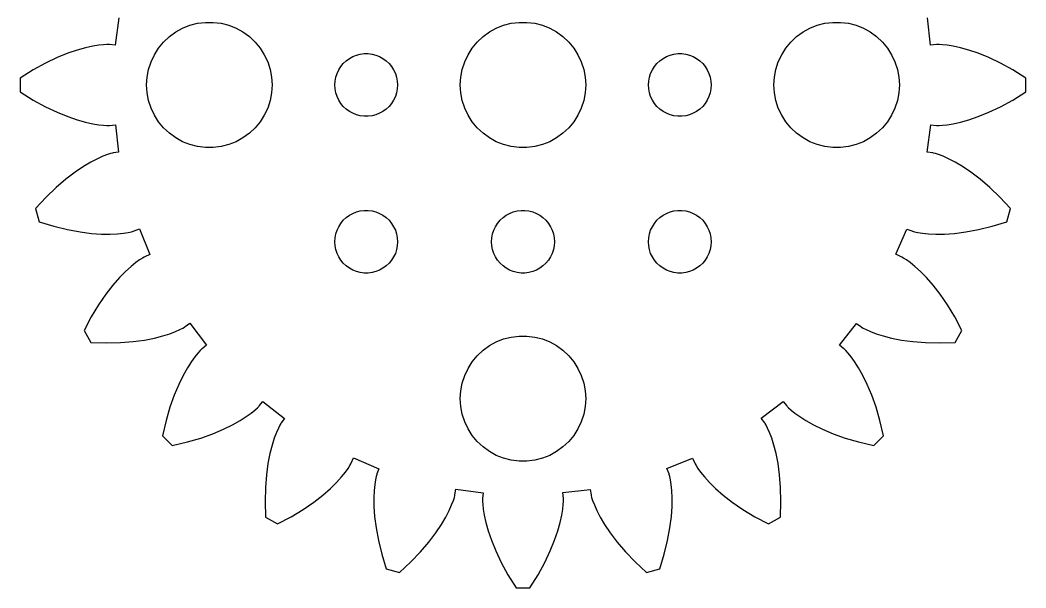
# Model space of a CAD drawing. Header units: metres. Extents: x -24 to 24, y 86 to 134.1.
# Drawn here: x -24.05 to 24.05, y 85.95 to 113.1 of the extents above; entities that cross this region are included whole.
import ezdxf

# ---------------------------------------------------------------- set-up
doc = ezdxf.new("R2010")
doc.units = ezdxf.units.M

msp = doc.modelspace()

# ---------------------------------------------------------------- linework, layer by layer
for p, q in [((-19.3237, 113.207), (-19.5097, 111.905)), ((19.4951, 111.904), (19.3381, 113.209)), ((-16.6075, 112.533), (-16.2773, 112.714)), ((-16.2773, 112.714), (-15.927, 112.853)), ((-15.927, 112.853), (-15.5621, 112.947)), ((-15.5621, 112.947), (-15.1884, 112.994)), ((-15.1884, 112.994), (-14.8116, 112.994)), ((-14.8116, 112.994), (-14.4379, 112.947)), ((-14.4379, 112.947), (-14.0729, 112.853)), ((-14.0729, 112.853), (-13.7227, 112.714)), ((-13.7227, 112.714), (-13.3925, 112.533)), ((-1.60747, 112.533), (-1.27733, 112.714)), ((-1.27733, 112.714), (-0.927048, 112.853)), ((-0.927048, 112.853), (-0.562134, 112.947)), ((-0.562134, 112.947), (-0.18837, 112.994)), ((-0.18837, 112.994), (0.18837, 112.994)), ((0.18837, 112.994), (0.562134, 112.947)), ((0.562134, 112.947), (0.927048, 112.853)), ((0.927048, 112.853), (1.27733, 112.714)), ((1.27733, 112.714), (1.60747, 112.533)), ((13.3925, 112.533), (13.7227, 112.714)), ((13.7227, 112.714), (14.0729, 112.853)), ((14.0729, 112.853), (14.4379, 112.947)), ((14.4379, 112.947), (14.8116, 112.994)), ((14.8116, 112.994), (15.1884, 112.994)), ((15.1884, 112.994), (15.5621, 112.947)), ((15.5621, 112.947), (15.927, 112.853)), ((15.927, 112.853), (16.2773, 112.714)), ((16.2773, 112.714), (16.6075, 112.533)), ((-17.1869, 112.054), (-16.9123, 112.312)), ((-16.9123, 112.312), (-16.6075, 112.533)), ((-13.3925, 112.533), (-13.0877, 112.312)), ((-13.0877, 112.312), (-12.8131, 112.054)), ((-2.1869, 112.054), (-1.91226, 112.312)), ((-1.91226, 112.312), (-1.60747, 112.533)), ((1.60747, 112.533), (1.91226, 112.312)), ((1.91226, 112.312), (2.1869, 112.054)), ((12.8131, 112.054), (13.0877, 112.312)), ((13.0877, 112.312), (13.3925, 112.533)), ((16.6075, 112.533), (16.9123, 112.312)), ((16.9123, 112.312), (17.1869, 112.054)), ((-21.3176, 111.669), (-21.7735, 111.513)), ((-20.9154, 111.781), (-21.3176, 111.669)), ((-20.5703, 111.857), (-20.9154, 111.781)), ((-20.2848, 111.903), (-20.5703, 111.857)), ((-20.0611, 111.926), (-20.2848, 111.903)), ((-19.9007, 111.934), (-20.0611, 111.926)), ((-19.8043, 111.933), (-19.9007, 111.934)), ((-19.7722, 111.931), (-19.8043, 111.933)), ((-19.5097, 111.905), (-19.7722, 111.931)), ((-17.6289, 111.445), (-17.427, 111.763)), ((-17.427, 111.763), (-17.1869, 112.054)), ((-12.8131, 112.054), (-12.5729, 111.763)), ((-12.5729, 111.763), (-12.3711, 111.445)), ((-2.62891, 111.445), (-2.42705, 111.763)), ((-2.42705, 111.763), (-2.1869, 112.054)), ((2.1869, 112.054), (2.42705, 111.763)), ((2.42705, 111.763), (2.62891, 111.445)), ((12.3711, 111.445), (12.5729, 111.763)), ((12.5729, 111.763), (12.8131, 112.054)), ((17.1869, 112.054), (17.427, 111.763)), ((17.427, 111.763), (17.6289, 111.445)), ((19.7722, 111.931), (19.4951, 111.904)), ((19.8043, 111.933), (19.7722, 111.931)), ((19.9007, 111.934), (19.8043, 111.933)), ((20.0611, 111.926), (19.9007, 111.934)), ((20.2848, 111.903), (20.0611, 111.926)), ((20.5703, 111.857), (20.2848, 111.903)), ((20.9154, 111.781), (20.5703, 111.857)), ((21.3176, 111.669), (20.9154, 111.781)), ((21.7735, 111.513), (21.3176, 111.669)), ((-22.2793, 111.307), (-22.8307, 111.045)), ((-21.7735, 111.513), (-22.2793, 111.307)), ((-17.7893, 111.104), (-17.6289, 111.445)), ((-12.3711, 111.445), (-12.2107, 111.104)), ((-8.59344, 111.027), (-8.45613, 111.156)), ((-8.45613, 111.156), (-8.30373, 111.266)), ((-8.30373, 111.266), (-8.13866, 111.357)), ((-8.13866, 111.357), (-7.96352, 111.427)), ((-7.96352, 111.427), (-7.78107, 111.473)), ((-7.78107, 111.473), (-7.59418, 111.497)), ((-7.59418, 111.497), (-7.40581, 111.497)), ((-7.40581, 111.497), (-7.21892, 111.473)), ((-7.21892, 111.473), (-7.03647, 111.427)), ((-7.03647, 111.427), (-6.86133, 111.357)), ((-6.86133, 111.357), (-6.69626, 111.266)), ((-6.69626, 111.266), (-6.54385, 111.156)), ((-6.54385, 111.156), (-6.40654, 111.027)), ((-2.78932, 111.104), (-2.62891, 111.445)), ((2.62891, 111.445), (2.78932, 111.104)), ((6.40654, 111.027), (6.54385, 111.156)), ((6.54385, 111.156), (6.69626, 111.266)), ((6.69626, 111.266), (6.86133, 111.357)), ((6.86133, 111.357), (7.03647, 111.427)), ((7.03647, 111.427), (7.21892, 111.473)), ((7.21892, 111.473), (7.40581, 111.497)), ((7.40581, 111.497), (7.59418, 111.497)), ((7.59418, 111.497), (7.78107, 111.473)), ((7.78107, 111.473), (7.96352, 111.427)), ((7.96352, 111.427), (8.13866, 111.357)), ((8.13866, 111.357), (8.30373, 111.266)), ((8.30373, 111.266), (8.45613, 111.156)), ((8.45613, 111.156), (8.59344, 111.027)), ((12.2107, 111.104), (12.3711, 111.445)), ((17.6289, 111.445), (17.7893, 111.104)), ((22.2793, 111.307), (21.7735, 111.513)), ((22.8307, 111.045), (22.2793, 111.307)), ((-23.4226, 110.721), (-24.0498, 110.331)), ((-22.8307, 111.045), (-23.4226, 110.721)), ((-17.9763, 110.376), (-17.9057, 110.746)), ((-17.9057, 110.746), (-17.7893, 111.104)), ((-12.2107, 111.104), (-12.0942, 110.746)), ((-12.0942, 110.746), (-12.0237, 110.376)), ((-8.89465, 110.552), (-8.81445, 110.723)), ((-8.81445, 110.723), (-8.71352, 110.882)), ((-8.71352, 110.882), (-8.59344, 111.027)), ((-6.40654, 111.027), (-6.28647, 110.882)), ((-6.28647, 110.882), (-6.18553, 110.723)), ((-6.18553, 110.723), (-6.10533, 110.552)), ((-2.97633, 110.376), (-2.90575, 110.746)), ((-2.90575, 110.746), (-2.78932, 111.104)), ((2.78932, 111.104), (2.90575, 110.746)), ((2.90575, 110.746), (2.97633, 110.376)), ((6.10533, 110.552), (6.18553, 110.723)), ((6.18553, 110.723), (6.28647, 110.882)), ((6.28647, 110.882), (6.40654, 111.027)), ((8.59344, 111.027), (8.71352, 110.882)), ((8.71352, 110.882), (8.81445, 110.723)), ((8.81445, 110.723), (8.89465, 110.552)), ((12.0237, 110.376), (12.0942, 110.746)), ((12.0942, 110.746), (12.2107, 111.104)), ((17.7893, 111.104), (17.9057, 110.746)), ((17.9057, 110.746), (17.9763, 110.376)), ((23.4226, 110.721), (22.8307, 111.045)), ((24.0498, 110.331), (23.4226, 110.721)), ((-24.0498, 110.331), (-24.0498, 109.669)), ((-18, 110), (-17.9763, 110.376)), ((-12.0237, 110.376), (-12, 110)), ((-9, 110), (-8.98816, 110.188)), ((-8.98816, 110.188), (-8.95287, 110.373)), ((-8.95287, 110.373), (-8.89465, 110.552)), ((-6.10533, 110.552), (-6.04712, 110.373)), ((-6.04712, 110.373), (-6.01183, 110.188)), ((-6.01183, 110.188), (-6, 110)), ((-3, 110), (-2.97633, 110.376)), ((2.97633, 110.376), (3, 110)), ((6, 110), (6.01183, 110.188)), ((6.01183, 110.188), (6.04712, 110.373)), ((6.04712, 110.373), (6.10533, 110.552)), ((8.89465, 110.552), (8.95287, 110.373)), ((8.95287, 110.373), (8.98816, 110.188)), ((8.98816, 110.188), (9, 110)), ((12, 110), (12.0237, 110.376)), ((17.9763, 110.376), (18, 110)), ((24.0498, 109.669), (24.0498, 110.331)), ((-24.0498, 109.669), (-23.4226, 109.279)), ((-17.9763, 109.624), (-18, 110)), ((-12, 110), (-12.0237, 109.624)), ((-8.98816, 109.812), (-9, 110)), ((-8.95287, 109.627), (-8.98816, 109.812)), ((-6.01183, 109.812), (-6.04712, 109.627)), ((-6, 110), (-6.01183, 109.812)), ((-2.97633, 109.624), (-3, 110)), ((3, 110), (2.97633, 109.624)), ((6.01183, 109.812), (6, 110)), ((6.04712, 109.627), (6.01183, 109.812)), ((8.98816, 109.812), (8.95287, 109.627)), ((9, 110), (8.98816, 109.812)), ((12.0237, 109.624), (12, 110)), ((18, 110), (17.9763, 109.624)), ((23.4226, 109.279), (24.0498, 109.669)), ((-23.4226, 109.279), (-22.8307, 108.955)), ((-17.9057, 109.254), (-17.9763, 109.624)), ((-17.7893, 108.896), (-17.9057, 109.254)), ((-12.0942, 109.254), (-12.2107, 108.896)), ((-12.0237, 109.624), (-12.0942, 109.254)), ((-8.89465, 109.448), (-8.95287, 109.627)), ((-8.81445, 109.277), (-8.89465, 109.448)), ((-8.71352, 109.118), (-8.81445, 109.277)), ((-6.18553, 109.277), (-6.28647, 109.118)), ((-6.10533, 109.448), (-6.18553, 109.277)), ((-6.04712, 109.627), (-6.10533, 109.448)), ((-2.90575, 109.254), (-2.97633, 109.624)), ((-2.78932, 108.896), (-2.90575, 109.254)), ((2.90575, 109.254), (2.78932, 108.896)), ((2.97633, 109.624), (2.90575, 109.254)), ((6.10533, 109.448), (6.04712, 109.627)), ((6.18553, 109.277), (6.10533, 109.448)), ((6.28647, 109.118), (6.18553, 109.277)), ((8.81445, 109.277), (8.71352, 109.118)), ((8.89465, 109.448), (8.81445, 109.277)), ((8.95287, 109.627), (8.89465, 109.448)), ((12.0942, 109.254), (12.0237, 109.624)), ((12.2107, 108.896), (12.0942, 109.254)), ((17.9057, 109.254), (17.7893, 108.896)), ((17.9763, 109.624), (17.9057, 109.254)), ((22.8307, 108.955), (23.4226, 109.279)), ((-22.8307, 108.955), (-22.2793, 108.693)), ((-17.6289, 108.555), (-17.7893, 108.896)), ((-12.2107, 108.896), (-12.3711, 108.555)), ((-8.59344, 108.973), (-8.71352, 109.118)), ((-8.45613, 108.844), (-8.59344, 108.973)), ((-8.30373, 108.734), (-8.45613, 108.844)), ((-8.13866, 108.643), (-8.30373, 108.734)), ((-6.69626, 108.734), (-6.86133, 108.643)), ((-6.54385, 108.844), (-6.69626, 108.734)), ((-6.40654, 108.973), (-6.54385, 108.844)), ((-6.28647, 109.118), (-6.40654, 108.973)), ((-2.62891, 108.555), (-2.78932, 108.896)), ((2.78932, 108.896), (2.62891, 108.555)), ((6.40654, 108.973), (6.28647, 109.118)), ((6.54385, 108.844), (6.40654, 108.973)), ((6.69626, 108.734), (6.54385, 108.844)), ((6.86133, 108.643), (6.69626, 108.734)), ((8.30373, 108.734), (8.13866, 108.643)), ((8.45613, 108.844), (8.30373, 108.734)), ((8.59344, 108.973), (8.45613, 108.844)), ((8.71352, 109.118), (8.59344, 108.973)), ((12.3711, 108.555), (12.2107, 108.896)), ((17.7893, 108.896), (17.6289, 108.555)), ((22.2793, 108.693), (22.8307, 108.955)), ((-22.2793, 108.693), (-21.7735, 108.487)), ((-21.7735, 108.487), (-21.3176, 108.331)), ((-21.3176, 108.331), (-20.9154, 108.219)), ((-17.427, 108.237), (-17.6289, 108.555)), ((-17.1869, 107.946), (-17.427, 108.237)), ((-12.5729, 108.237), (-12.8131, 107.946)), ((-12.3711, 108.555), (-12.5729, 108.237)), ((-7.96352, 108.573), (-8.13866, 108.643)), ((-7.78107, 108.527), (-7.96352, 108.573)), ((-7.59418, 108.503), (-7.78107, 108.527)), ((-7.40581, 108.503), (-7.59418, 108.503)), ((-7.21892, 108.527), (-7.40581, 108.503)), ((-7.03647, 108.573), (-7.21892, 108.527)), ((-6.86133, 108.643), (-7.03647, 108.573)), ((-2.42705, 108.237), (-2.62891, 108.555)), ((-2.1869, 107.946), (-2.42705, 108.237)), ((2.42705, 108.237), (2.1869, 107.946)), ((2.62891, 108.555), (2.42705, 108.237)), ((7.03647, 108.573), (6.86133, 108.643)), ((7.21892, 108.527), (7.03647, 108.573)), ((7.40581, 108.503), (7.21892, 108.527)), ((7.59418, 108.503), (7.40581, 108.503)), ((7.78107, 108.527), (7.59418, 108.503)), ((7.96352, 108.573), (7.78107, 108.527)), ((8.13866, 108.643), (7.96352, 108.573)), ((12.5729, 108.237), (12.3711, 108.555)), ((12.8131, 107.946), (12.5729, 108.237)), ((17.427, 108.237), (17.1869, 107.946)), ((17.6289, 108.555), (17.427, 108.237)), ((20.9154, 108.219), (21.3176, 108.331)), ((21.3176, 108.331), (21.7735, 108.487)), ((21.7735, 108.487), (22.2793, 108.693)), ((-20.9154, 108.219), (-20.5703, 108.143)), ((-20.5703, 108.143), (-20.2848, 108.097)), ((-20.2848, 108.097), (-20.0611, 108.074)), ((-20.0611, 108.074), (-19.9007, 108.066)), ((-19.9007, 108.066), (-19.8043, 108.067)), ((-19.8043, 108.067), (-19.7722, 108.069)), ((-19.7722, 108.069), (-19.4951, 108.096)), ((-19.4951, 108.096), (-19.3381, 106.791)), ((-16.9123, 107.688), (-17.1869, 107.946)), ((-12.8131, 107.946), (-13.0877, 107.688)), ((-1.91226, 107.688), (-2.1869, 107.946)), ((2.1869, 107.946), (1.91226, 107.688)), ((13.0877, 107.688), (12.8131, 107.946)), ((17.1869, 107.946), (16.9123, 107.688)), ((19.3237, 106.793), (19.5097, 108.095)), ((19.5097, 108.095), (19.7722, 108.069)), ((19.7722, 108.069), (19.8043, 108.067)), ((19.8043, 108.067), (19.9007, 108.066)), ((19.9007, 108.066), (20.0611, 108.074)), ((20.0611, 108.074), (20.2848, 108.097)), ((20.2848, 108.097), (20.5703, 108.143)), ((20.5703, 108.143), (20.9154, 108.219)), ((-16.6075, 107.467), (-16.9123, 107.688)), ((-16.2773, 107.286), (-16.6075, 107.467)), ((-15.927, 107.147), (-16.2773, 107.286)), ((-13.7227, 107.286), (-14.0729, 107.147)), ((-13.3925, 107.467), (-13.7227, 107.286)), ((-13.0877, 107.688), (-13.3925, 107.467)), ((-1.60747, 107.467), (-1.91226, 107.688)), ((-1.27733, 107.286), (-1.60747, 107.467)), ((-0.927048, 107.147), (-1.27733, 107.286)), ((1.27733, 107.286), (0.927048, 107.147)), ((1.60747, 107.467), (1.27733, 107.286)), ((1.91226, 107.688), (1.60747, 107.467)), ((13.3925, 107.467), (13.0877, 107.688)), ((13.7227, 107.286), (13.3925, 107.467)), ((14.0729, 107.147), (13.7227, 107.286)), ((16.2773, 107.286), (15.927, 107.147)), ((16.6075, 107.467), (16.2773, 107.286)), ((16.9123, 107.688), (16.6075, 107.467)), ((-19.3381, 106.791), (-19.5983, 106.748)), ((-15.5621, 107.053), (-15.927, 107.147)), ((-15.1884, 107.006), (-15.5621, 107.053)), ((-14.8116, 107.006), (-15.1884, 107.006)), ((-14.4379, 107.053), (-14.8116, 107.006)), ((-14.0729, 107.147), (-14.4379, 107.053)), ((-0.562134, 107.053), (-0.927048, 107.147)), ((-0.18837, 107.006), (-0.562134, 107.053)), ((0.18837, 107.006), (-0.18837, 107.006)), ((0.562134, 107.053), (0.18837, 107.006)), ((0.927048, 107.147), (0.562134, 107.053)), ((14.4379, 107.053), (14.0729, 107.147)), ((14.8116, 107.006), (14.4379, 107.053)), ((15.1884, 107.006), (14.8116, 107.006)), ((15.5621, 107.053), (15.1884, 107.006)), ((15.927, 107.147), (15.5621, 107.053)), ((19.5983, 106.748), (19.3237, 106.793)), ((-20.6638, 106.307), (-21.0231, 106.094)), ((-20.35, 106.47), (-20.6638, 106.307)), ((-20.0862, 106.588), (-20.35, 106.47)), ((-19.8761, 106.668), (-20.0862, 106.588)), ((-19.7231, 106.717), (-19.8761, 106.668)), ((-19.6298, 106.741), (-19.7231, 106.717)), ((-19.5983, 106.748), (-19.6298, 106.741)), ((19.6298, 106.741), (19.5983, 106.748)), ((19.7231, 106.717), (19.6298, 106.741)), ((19.8761, 106.668), (19.7231, 106.717)), ((20.0862, 106.588), (19.8761, 106.668)), ((20.35, 106.47), (20.0862, 106.588)), ((20.6638, 106.307), (20.35, 106.47)), ((21.0231, 106.094), (20.6638, 106.307)), ((-21.4231, 105.826), (-21.8584, 105.496)), ((-21.0231, 106.094), (-21.4231, 105.826)), ((21.4231, 105.826), (21.0231, 106.094)), ((21.8584, 105.496), (21.4231, 105.826)), ((-21.8584, 105.496), (-22.3232, 105.1)), ((22.3232, 105.1), (21.8584, 105.496)), ((-22.3232, 105.1), (-22.8112, 104.634)), ((22.8112, 104.634), (22.3232, 105.1)), ((-22.8112, 104.634), (-23.3159, 104.095)), ((23.3159, 104.095), (22.8112, 104.634)), ((-23.3159, 104.095), (-23.1447, 103.456)), ((-8.13866, 103.857), (-7.96352, 103.927)), ((-7.96352, 103.927), (-7.78107, 103.973)), ((-7.78107, 103.973), (-7.59418, 103.997)), ((-7.59418, 103.997), (-7.40581, 103.997)), ((-7.40581, 103.997), (-7.21892, 103.973)), ((-7.21892, 103.973), (-7.03647, 103.927)), ((-7.03647, 103.927), (-6.86133, 103.857)), ((-0.638657, 103.857), (-0.463516, 103.927)), ((-0.463516, 103.927), (-0.281067, 103.973)), ((-0.281067, 103.973), (-0.094177, 103.997)), ((-0.094177, 103.997), (0.094177, 103.997)), ((0.094177, 103.997), (0.281067, 103.973)), ((0.281067, 103.973), (0.463516, 103.927)), ((0.463516, 103.927), (0.638657, 103.857)), ((6.86133, 103.857), (7.03647, 103.927)), ((7.03647, 103.927), (7.21892, 103.973)), ((7.21892, 103.973), (7.40581, 103.997)), ((7.40581, 103.997), (7.59418, 103.997)), ((7.59418, 103.997), (7.78107, 103.973)), ((7.78107, 103.973), (7.96352, 103.927)), ((7.96352, 103.927), (8.13866, 103.857)), ((23.1447, 103.456), (23.3159, 104.095)), ((-23.1447, 103.456), (-22.4379, 103.241)), ((-8.71352, 103.382), (-8.59344, 103.527)), ((-8.59344, 103.527), (-8.45613, 103.656)), ((-8.45613, 103.656), (-8.30373, 103.766)), ((-8.30373, 103.766), (-8.13866, 103.857)), ((-6.86133, 103.857), (-6.69626, 103.766)), ((-6.69626, 103.766), (-6.54385, 103.656)), ((-6.54385, 103.656), (-6.40654, 103.527)), ((-6.40654, 103.527), (-6.28647, 103.382)), ((-1.21352, 103.382), (-1.09344, 103.527)), ((-1.09344, 103.527), (-0.956131, 103.656)), ((-0.956131, 103.656), (-0.803726, 103.766)), ((-0.803726, 103.766), (-0.638657, 103.857)), ((0.638657, 103.857), (0.803726, 103.766)), ((0.803726, 103.766), (0.956131, 103.656)), ((0.956131, 103.656), (1.09344, 103.527)), ((1.09344, 103.527), (1.21352, 103.382)), ((6.28647, 103.382), (6.40654, 103.527)), ((6.40654, 103.527), (6.54385, 103.656)), ((6.54385, 103.656), (6.69626, 103.766)), ((6.69626, 103.766), (6.86133, 103.857)), ((8.13866, 103.857), (8.30373, 103.766)), ((8.30373, 103.766), (8.45613, 103.656)), ((8.45613, 103.656), (8.59344, 103.527)), ((8.59344, 103.527), (8.71352, 103.382)), ((22.4379, 103.241), (23.1447, 103.456)), ((-22.4379, 103.241), (-21.7823, 103.082)), ((-21.7823, 103.082), (-21.1819, 102.971)), ((-21.1819, 102.971), (-20.6401, 102.903)), ((-19.101, 102.912), (-18.879, 102.947)), ((-18.879, 102.947), (-18.7221, 102.981)), ((-18.7221, 102.981), (-18.6292, 103.007)), ((-18.6292, 103.007), (-18.5987, 103.017)), ((-18.5987, 103.017), (-18.3381, 103.115)), ((-18.3381, 103.115), (-17.8486, 101.895)), ((-8.95287, 102.873), (-8.89465, 103.052)), ((-8.89465, 103.052), (-8.81445, 103.223)), ((-8.81445, 103.223), (-8.71352, 103.382)), ((-6.28647, 103.382), (-6.18553, 103.223)), ((-6.18553, 103.223), (-6.10533, 103.052)), ((-6.10533, 103.052), (-6.04712, 102.873)), ((-1.45287, 102.873), (-1.39465, 103.052)), ((-1.39465, 103.052), (-1.31445, 103.223)), ((-1.31445, 103.223), (-1.21352, 103.382)), ((1.21352, 103.382), (1.31445, 103.223)), ((1.31445, 103.223), (1.39465, 103.052)), ((1.39465, 103.052), (1.45287, 102.873)), ((6.04712, 102.873), (6.10533, 103.052)), ((6.10533, 103.052), (6.18553, 103.223)), ((6.18553, 103.223), (6.28647, 103.382)), ((8.71352, 103.382), (8.81445, 103.223)), ((8.81445, 103.223), (8.89465, 103.052)), ((8.89465, 103.052), (8.95287, 102.873)), ((17.8353, 101.901), (18.3518, 103.11)), ((18.3518, 103.11), (18.5987, 103.017)), ((18.5987, 103.017), (18.6292, 103.007)), ((18.6292, 103.007), (18.7221, 102.981)), ((18.7221, 102.981), (18.879, 102.947)), ((18.879, 102.947), (19.101, 102.912)), ((20.6401, 102.903), (21.1819, 102.971)), ((21.1819, 102.971), (21.7823, 103.082)), ((21.7823, 103.082), (22.4379, 103.241)), ((-20.6401, 102.903), (-20.1593, 102.871)), ((-20.1593, 102.871), (-19.7417, 102.866)), ((-19.7417, 102.866), (-19.3887, 102.882)), ((-19.3887, 102.882), (-19.101, 102.912)), ((-9, 102.5), (-8.98816, 102.688)), ((-8.98816, 102.312), (-9, 102.5)), ((-8.98816, 102.688), (-8.95287, 102.873)), ((-6.04712, 102.873), (-6.01183, 102.688)), ((-6.01183, 102.688), (-6, 102.5)), ((-6, 102.5), (-6.01183, 102.312)), ((-1.5, 102.5), (-1.48816, 102.688)), ((-1.48816, 102.312), (-1.5, 102.5)), ((-1.48816, 102.688), (-1.45287, 102.873)), ((1.45287, 102.873), (1.48816, 102.688)), ((1.48816, 102.688), (1.5, 102.5)), ((1.5, 102.5), (1.48816, 102.312)), ((6, 102.5), (6.01183, 102.688)), ((6.01183, 102.312), (6, 102.5)), ((6.01183, 102.688), (6.04712, 102.873)), ((8.95287, 102.873), (8.98816, 102.688)), ((8.98816, 102.688), (9, 102.5)), ((9, 102.5), (8.98816, 102.312)), ((19.101, 102.912), (19.3887, 102.882)), ((19.3887, 102.882), (19.7417, 102.866)), ((19.7417, 102.866), (20.1593, 102.871)), ((20.1593, 102.871), (20.6401, 102.903)), ((-8.95287, 102.127), (-8.98816, 102.312)), ((-8.89465, 101.948), (-8.95287, 102.127)), ((-6.04712, 102.127), (-6.10533, 101.948)), ((-6.01183, 102.312), (-6.04712, 102.127)), ((-1.45287, 102.127), (-1.48816, 102.312)), ((-1.39465, 101.948), (-1.45287, 102.127)), ((1.45287, 102.127), (1.39465, 101.948)), ((1.48816, 102.312), (1.45287, 102.127)), ((6.04712, 102.127), (6.01183, 102.312)), ((6.10533, 101.948), (6.04712, 102.127)), ((8.95287, 102.127), (8.89465, 101.948)), ((8.98816, 102.312), (8.95287, 102.127)), ((-18.5188, 101.506), (-18.743, 101.323)), ((-18.3366, 101.638), (-18.5188, 101.506)), ((-18.2014, 101.724), (-18.3366, 101.638)), ((-18.1175, 101.772), (-18.2014, 101.724)), ((-18.0888, 101.786), (-18.1175, 101.772)), ((-17.8486, 101.895), (-18.0888, 101.786)), ((-8.81445, 101.777), (-8.89465, 101.948)), ((-8.71352, 101.618), (-8.81445, 101.777)), ((-8.59344, 101.473), (-8.71352, 101.618)), ((-6.28647, 101.618), (-6.40654, 101.473)), ((-6.18553, 101.777), (-6.28647, 101.618)), ((-6.10533, 101.948), (-6.18553, 101.777)), ((-1.31445, 101.777), (-1.39465, 101.948)), ((-1.21352, 101.618), (-1.31445, 101.777)), ((-1.09344, 101.473), (-1.21352, 101.618)), ((1.21352, 101.618), (1.09344, 101.473)), ((1.31445, 101.777), (1.21352, 101.618)), ((1.39465, 101.948), (1.31445, 101.777)), ((6.18553, 101.777), (6.10533, 101.948)), ((6.28647, 101.618), (6.18553, 101.777)), ((6.40654, 101.473), (6.28647, 101.618)), ((8.71352, 101.618), (8.59344, 101.473)), ((8.81445, 101.777), (8.71352, 101.618)), ((8.89465, 101.948), (8.81445, 101.777)), ((18.0888, 101.786), (17.8353, 101.901)), ((18.1175, 101.772), (18.0888, 101.786)), ((18.2014, 101.724), (18.1175, 101.772)), ((18.3366, 101.638), (18.2014, 101.724)), ((18.5188, 101.506), (18.3366, 101.638)), ((18.743, 101.323), (18.5188, 101.506)), ((-19.004, 101.085), (-19.2959, 100.786)), ((-18.743, 101.323), (-19.004, 101.085)), ((-8.45613, 101.344), (-8.59344, 101.473)), ((-8.30373, 101.234), (-8.45613, 101.344)), ((-8.13866, 101.143), (-8.30373, 101.234)), ((-7.96352, 101.073), (-8.13866, 101.143)), ((-7.78107, 101.027), (-7.96352, 101.073)), ((-7.59418, 101.003), (-7.78107, 101.027)), ((-7.21892, 101.027), (-7.40581, 101.003)), ((-7.03647, 101.073), (-7.21892, 101.027)), ((-6.86133, 101.143), (-7.03647, 101.073)), ((-6.69626, 101.234), (-6.86133, 101.143)), ((-6.54385, 101.344), (-6.69626, 101.234)), ((-6.40654, 101.473), (-6.54385, 101.344)), ((-0.956131, 101.344), (-1.09344, 101.473)), ((-0.803726, 101.234), (-0.956131, 101.344)), ((-0.638657, 101.143), (-0.803726, 101.234)), ((-0.463516, 101.073), (-0.638657, 101.143)), ((-0.281067, 101.027), (-0.463516, 101.073)), ((-0.094177, 101.003), (-0.281067, 101.027)), ((0.281067, 101.027), (0.094177, 101.003)), ((0.463516, 101.073), (0.281067, 101.027)), ((0.638657, 101.143), (0.463516, 101.073)), ((0.803726, 101.234), (0.638657, 101.143)), ((0.956131, 101.344), (0.803726, 101.234)), ((1.09344, 101.473), (0.956131, 101.344)), ((6.54385, 101.344), (6.40654, 101.473)), ((6.69626, 101.234), (6.54385, 101.344)), ((6.86133, 101.143), (6.69626, 101.234)), ((7.03647, 101.073), (6.86133, 101.143)), ((7.21892, 101.027), (7.03647, 101.073)), ((7.40581, 101.003), (7.21892, 101.027)), ((7.78107, 101.027), (7.59418, 101.003)), ((7.96352, 101.073), (7.78107, 101.027)), ((8.13866, 101.143), (7.96352, 101.073)), ((8.30373, 101.234), (8.13866, 101.143)), ((8.45613, 101.344), (8.30373, 101.234)), ((8.59344, 101.473), (8.45613, 101.344)), ((19.004, 101.085), (18.743, 101.323)), ((19.2959, 100.786), (19.004, 101.085)), ((-19.2959, 100.786), (-19.6127, 100.423)), ((-7.40581, 101.003), (-7.59418, 101.003)), ((0.094177, 101.003), (-0.094177, 101.003)), ((7.59418, 101.003), (7.40581, 101.003)), ((19.6127, 100.423), (19.2959, 100.786)), ((-19.6127, 100.423), (-19.9478, 99.992)), ((19.9478, 99.992), (19.6127, 100.423)), ((-19.9478, 99.992), (-20.2944, 99.4895)), ((20.2944, 99.4895), (19.9478, 99.992)), ((-20.2944, 99.4895), (-20.6452, 98.9133)), ((20.6452, 98.9133), (20.2944, 99.4895)), ((-20.6452, 98.9133), (-20.993, 98.2614)), ((20.993, 98.2614), (20.6452, 98.9133)), ((-20.993, 98.2614), (-20.6624, 97.6888)), ((-16.8858, 98.1065), (-16.6156, 98.2094)), ((-16.6156, 98.2094), (-16.4103, 98.3012)), ((-16.4103, 98.3012), (-16.2676, 98.3749)), ((-16.2676, 98.3749), (-16.1846, 98.4239)), ((-16.1846, 98.4239), (-16.1577, 98.4416)), ((-16.1577, 98.4416), (-15.9313, 98.6035)), ((-15.9313, 98.6035), (-15.1428, 97.5519)), ((15.1315, 97.5612), (15.9432, 98.595)), ((15.9432, 98.595), (16.1577, 98.4416)), ((16.1577, 98.4416), (16.1846, 98.4239)), ((16.1846, 98.4239), (16.2676, 98.3749)), ((16.2676, 98.3749), (16.4103, 98.3012)), ((16.4103, 98.3012), (16.6156, 98.2094)), ((16.6156, 98.2094), (16.8858, 98.1065)), ((20.6624, 97.6888), (20.993, 98.2614)), ((-20.6624, 97.6888), (-19.924, 97.6641)), ((-19.924, 97.6641), (-19.2495, 97.6798)), ((-19.2495, 97.6798), (-18.6411, 97.7287)), ((-18.6411, 97.7287), (-18.1001, 97.8033)), ((-18.1001, 97.8033), (-17.6272, 97.896)), ((-17.6272, 97.896), (-17.2226, 97.9996)), ((-17.2226, 97.9996), (-16.8858, 98.1065)), ((-1.60747, 97.533), (-1.27733, 97.7145)), ((-1.27733, 97.7145), (-0.927048, 97.8532)), ((-0.927048, 97.8532), (-0.562134, 97.9469)), ((-0.562134, 97.9469), (-0.18837, 97.9941)), ((-0.18837, 97.9941), (0.18837, 97.9941)), ((0.18837, 97.9941), (0.562134, 97.9469)), ((0.562134, 97.9469), (0.927048, 97.8532)), ((0.927048, 97.8532), (1.27733, 97.7145)), ((1.27733, 97.7145), (1.60747, 97.533)), ((16.8858, 98.1065), (17.2226, 97.9996)), ((17.2226, 97.9996), (17.6272, 97.896)), ((17.6272, 97.896), (18.1001, 97.8033)), ((18.1001, 97.8033), (18.6411, 97.7287)), ((18.6411, 97.7287), (19.2495, 97.6798)), ((19.2495, 97.6798), (19.924, 97.6641)), ((19.924, 97.6641), (20.6624, 97.6888)), ((-15.5475, 97.1767), (-15.6893, 97.0022)), ((-15.4393, 97.2955), (-15.5475, 97.1767)), ((-15.3706, 97.3631), (-15.4393, 97.2955)), ((-15.3465, 97.3844), (-15.3706, 97.3631)), ((-15.1428, 97.5519), (-15.3465, 97.3844)), ((-2.1869, 97.0536), (-1.91226, 97.3116)), ((-1.91226, 97.3116), (-1.60747, 97.533)), ((1.60747, 97.533), (1.91226, 97.3116)), ((1.91226, 97.3116), (2.1869, 97.0536)), ((15.3465, 97.3844), (15.1315, 97.5612)), ((15.3706, 97.3631), (15.3465, 97.3844)), ((15.4393, 97.2955), (15.3706, 97.3631)), ((15.5475, 97.1767), (15.4393, 97.2955)), ((15.6893, 97.0022), (15.5475, 97.1767)), ((-15.8586, 96.7679), (-16.049, 96.4702)), ((-15.6893, 97.0022), (-15.8586, 96.7679)), ((-2.62891, 96.4453), (-2.42705, 96.7634)), ((-2.42705, 96.7634), (-2.1869, 97.0536)), ((2.1869, 97.0536), (2.42705, 96.7634)), ((2.42705, 96.7634), (2.62891, 96.4453)), ((15.8586, 96.7679), (15.6893, 97.0022)), ((16.049, 96.4702), (15.8586, 96.7679)), ((-16.049, 96.4702), (-16.2538, 96.1062)), ((-2.78932, 96.1044), (-2.62891, 96.4453)), ((2.62891, 96.4453), (2.78932, 96.1044)), ((16.2538, 96.1062), (16.049, 96.4702)), ((-16.2538, 96.1062), (-16.4658, 95.6734)), ((-2.97633, 95.376), (-2.90575, 95.7461)), ((-2.90575, 95.7461), (-2.78932, 96.1044)), ((2.78932, 96.1044), (2.90575, 95.7461)), ((2.90575, 95.7461), (2.97633, 95.376)), ((16.4658, 95.6734), (16.2538, 96.1062)), ((-16.4658, 95.6734), (-16.6779, 95.1702)), ((-3, 95), (-2.97633, 95.376)), ((2.97633, 95.376), (3, 95)), ((16.6779, 95.1702), (16.4658, 95.6734)), ((-16.6779, 95.1702), (-16.8825, 94.5951)), ((-12.6156, 94.6535), (-12.4388, 94.8685)), ((-12.4388, 94.8685), (-11.405, 94.0568)), ((-2.97633, 94.624), (-3, 95)), ((3, 95), (2.97633, 94.624)), ((11.3965, 94.0687), (12.4481, 94.8572)), ((12.4481, 94.8572), (12.6156, 94.6535)), ((16.8825, 94.5951), (16.6779, 95.1702)), ((-16.8825, 94.5951), (-17.0723, 93.9477)), ((-13.2321, 94.1414), (-12.9978, 94.3107)), ((-12.9978, 94.3107), (-12.8233, 94.4525)), ((-12.8233, 94.4525), (-12.7045, 94.5607)), ((-12.7045, 94.5607), (-12.6369, 94.6294)), ((-12.6369, 94.6294), (-12.6156, 94.6535)), ((-2.90575, 94.2539), (-2.97633, 94.624)), ((2.97633, 94.624), (2.90575, 94.2539)), ((12.6156, 94.6535), (12.6369, 94.6294)), ((12.6369, 94.6294), (12.7045, 94.5607)), ((12.7045, 94.5607), (12.8233, 94.4525)), ((12.8233, 94.4525), (12.9978, 94.3107)), ((12.9978, 94.3107), (13.2321, 94.1414)), ((17.0723, 93.9477), (16.8825, 94.5951)), ((-17.0723, 93.9477), (-17.2395, 93.228)), ((-13.8938, 93.7462), (-13.5298, 93.951)), ((-13.5298, 93.951), (-13.2321, 94.1414)), ((-11.5761, 93.8154), (-11.6251, 93.7324)), ((-11.5584, 93.8423), (-11.5761, 93.8154)), ((-11.405, 94.0568), (-11.5584, 93.8423)), ((-2.78932, 93.8956), (-2.90575, 94.2539)), ((-2.62891, 93.5547), (-2.78932, 93.8956)), ((2.78932, 93.8956), (2.62891, 93.5547)), ((2.90575, 94.2539), (2.78932, 93.8956)), ((11.5584, 93.8423), (11.3965, 94.0687)), ((11.5761, 93.8154), (11.5584, 93.8423)), ((11.6251, 93.7324), (11.5761, 93.8154)), ((13.2321, 94.1414), (13.5298, 93.951)), ((13.5298, 93.951), (13.8938, 93.7462)), ((17.2395, 93.228), (17.0723, 93.9477)), ((-15.4049, 93.1175), (-14.8298, 93.3221)), ((-14.8298, 93.3221), (-14.3266, 93.5342)), ((-14.3266, 93.5342), (-13.8938, 93.7462)), ((-11.7906, 93.3844), (-11.8935, 93.1142)), ((-11.6988, 93.5897), (-11.7906, 93.3844)), ((-11.6251, 93.7324), (-11.6988, 93.5897)), ((-2.42705, 93.2366), (-2.62891, 93.5547)), ((2.62891, 93.5547), (2.42705, 93.2366)), ((11.6988, 93.5897), (11.6251, 93.7324)), ((11.7906, 93.3844), (11.6988, 93.5897)), ((11.8935, 93.1142), (11.7906, 93.3844)), ((13.8938, 93.7462), (14.3266, 93.5342)), ((14.3266, 93.5342), (14.8298, 93.3221)), ((14.8298, 93.3221), (15.4049, 93.1175)), ((-17.2395, 93.228), (-16.772, 92.7605)), ((-16.772, 92.7605), (-16.0523, 92.9277)), ((-16.0523, 92.9277), (-15.4049, 93.1175)), ((-11.8935, 93.1142), (-12.0004, 92.7774)), ((-2.1869, 92.9464), (-2.42705, 93.2366)), ((-1.91226, 92.6885), (-2.1869, 92.9464)), ((2.1869, 92.9464), (1.91226, 92.6885)), ((2.42705, 93.2366), (2.1869, 92.9464)), ((12.0004, 92.7774), (11.8935, 93.1142)), ((15.4049, 93.1175), (16.0523, 92.9277)), ((16.0523, 92.9277), (16.772, 92.7605)), ((16.772, 92.7605), (17.2395, 93.228)), ((-12.104, 92.3728), (-12.1967, 91.8999)), ((-12.0004, 92.7774), (-12.104, 92.3728)), ((-1.60747, 92.467), (-1.91226, 92.6885)), ((-1.27733, 92.2855), (-1.60747, 92.467)), ((1.60747, 92.467), (1.27733, 92.2855)), ((1.91226, 92.6885), (1.60747, 92.467)), ((12.104, 92.3728), (12.0004, 92.7774)), ((12.1967, 91.8999), (12.104, 92.3728)), ((-12.1967, 91.8999), (-12.2713, 91.3589)), ((-8.2756, 91.7986), (-8.22816, 91.8825)), ((-8.22816, 91.8825), (-8.21378, 91.9112)), ((-8.21378, 91.9112), (-8.09866, 92.1647)), ((-8.09866, 92.1647), (-6.88995, 91.6482)), ((-0.927048, 92.1468), (-1.27733, 92.2855)), ((-0.562134, 92.0531), (-0.927048, 92.1468)), ((-0.18837, 92.0059), (-0.562134, 92.0531)), ((0.18837, 92.0059), (-0.18837, 92.0059)), ((0.562134, 92.0531), (0.18837, 92.0059)), ((0.927048, 92.1468), (0.562134, 92.0531)), ((1.27733, 92.2855), (0.927048, 92.1468)), ((6.88481, 91.6619), (8.10471, 92.1514)), ((8.10471, 92.1514), (8.21378, 91.9112)), ((8.21378, 91.9112), (8.22816, 91.8825)), ((8.22816, 91.8825), (8.2756, 91.7986)), ((12.2713, 91.3589), (12.1967, 91.8999)), ((-8.67674, 91.257), (-8.49422, 91.4812)), ((-8.49422, 91.4812), (-8.36234, 91.6634)), ((-8.36234, 91.6634), (-8.2756, 91.7986)), ((-6.98267, 91.4013), (-6.99281, 91.3708)), ((-6.88995, 91.6482), (-6.98267, 91.4013)), ((6.98267, 91.4013), (6.88481, 91.6619)), ((6.99281, 91.3708), (6.98267, 91.4013)), ((8.2756, 91.7986), (8.36234, 91.6634)), ((8.36234, 91.6634), (8.49422, 91.4812)), ((8.49422, 91.4812), (8.67674, 91.257)), ((-12.2713, 91.3589), (-12.3202, 90.7505)), ((-9.21361, 90.7041), (-8.91499, 90.996)), ((-8.91499, 90.996), (-8.67674, 91.257)), ((-7.05286, 91.121), (-7.08841, 90.899)), ((-7.01859, 91.2779), (-7.05286, 91.121)), ((-6.99281, 91.3708), (-7.01859, 91.2779)), ((7.01859, 91.2779), (6.99281, 91.3708)), ((7.05286, 91.121), (7.01859, 91.2779)), ((7.08841, 90.899), (7.05286, 91.121)), ((8.67674, 91.257), (8.91499, 90.996)), ((8.91499, 90.996), (9.21361, 90.7041)), ((12.3202, 90.7505), (12.2713, 91.3589)), ((-12.3202, 90.7505), (-12.3359, 90.076)), ((-9.57674, 90.3873), (-9.21361, 90.7041)), ((-7.1179, 90.6113), (-7.13397, 90.2583)), ((-7.08841, 90.899), (-7.1179, 90.6113)), ((-3.25218, 90.4017), (-3.2066, 90.6763)), ((-3.2066, 90.6763), (-1.90541, 90.4903)), ((-1.90541, 90.4903), (-1.93105, 90.2278)), ((1.90399, 90.5049), (3.209, 90.6619)), ((1.93105, 90.2278), (1.90399, 90.5049)), ((3.209, 90.6619), (3.25218, 90.4017)), ((7.1179, 90.6113), (7.08841, 90.899)), ((7.13397, 90.2583), (7.1179, 90.6113)), ((9.21361, 90.7041), (9.57674, 90.3873)), ((12.3359, 90.076), (12.3202, 90.7505)), ((-12.3359, 90.076), (-12.3112, 89.3376)), ((-10.5105, 89.7056), (-10.008, 90.0522)), ((-10.008, 90.0522), (-9.57674, 90.3873)), ((-7.13397, 90.2583), (-7.12927, 89.8407)), ((-3.41177, 89.9138), (-3.33153, 90.1239)), ((-3.33153, 90.1239), (-3.28276, 90.2769)), ((-3.28276, 90.2769), (-3.25864, 90.3702)), ((-3.25864, 90.3702), (-3.25218, 90.4017)), ((-1.93295, 90.1957), (-1.93381, 90.0993)), ((-1.93381, 90.0993), (-1.9263, 89.9389)), ((-1.93105, 90.2278), (-1.93295, 90.1957)), ((1.9263, 89.9389), (1.93381, 90.0993)), ((1.93295, 90.1957), (1.93105, 90.2278)), ((1.93381, 90.0993), (1.93295, 90.1957)), ((3.25218, 90.4017), (3.25864, 90.3702)), ((3.25864, 90.3702), (3.28276, 90.2769)), ((3.28276, 90.2769), (3.33153, 90.1239)), ((3.33153, 90.1239), (3.41177, 89.9138)), ((7.12927, 89.8407), (7.13397, 90.2583)), ((9.57674, 90.3873), (10.008, 90.0522)), ((10.008, 90.0522), (10.5105, 89.7056)), ((12.3112, 89.3376), (12.3359, 90.076)), ((-11.0867, 89.3548), (-10.5105, 89.7056)), ((-7.12927, 89.8407), (-7.09651, 89.3599)), ((-3.69263, 89.3362), (-3.53004, 89.65)), ((-3.53004, 89.65), (-3.41177, 89.9138)), ((-1.9263, 89.9389), (-1.90317, 89.7152)), ((-1.90317, 89.7152), (-1.85721, 89.4297)), ((1.85721, 89.4297), (1.90317, 89.7152)), ((1.90317, 89.7152), (1.9263, 89.9389)), ((3.41177, 89.9138), (3.53004, 89.65)), ((3.53004, 89.65), (3.69263, 89.3362)), ((7.09651, 89.3599), (7.12927, 89.8407)), ((10.5105, 89.7056), (11.0867, 89.3548)), ((-12.3112, 89.3376), (-11.7386, 89.007)), ((-11.7386, 89.007), (-11.0867, 89.3548)), ((-7.09651, 89.3599), (-7.02852, 88.8181)), ((-3.9055, 88.9769), (-3.69263, 89.3362)), ((-1.85721, 89.4297), (-1.78137, 89.0846)), ((-1.78137, 89.0846), (-1.66875, 88.6824)), ((1.66875, 88.6824), (1.78137, 89.0846)), ((1.78137, 89.0846), (1.85721, 89.4297)), ((3.69263, 89.3362), (3.9055, 88.9769)), ((7.02852, 88.8181), (7.09651, 89.3599)), ((11.0867, 89.3548), (11.7386, 89.007)), ((11.7386, 89.007), (12.3112, 89.3376)), ((-7.02852, 88.8181), (-6.91826, 88.2177)), ((-4.50407, 88.1416), (-4.17427, 88.5769)), ((-4.17427, 88.5769), (-3.9055, 88.9769)), ((-1.66875, 88.6824), (-1.51266, 88.2265)), ((1.51266, 88.2265), (1.66875, 88.6824)), ((3.9055, 88.9769), (4.17427, 88.5769)), ((4.17427, 88.5769), (4.50407, 88.1416)), ((6.91826, 88.2177), (7.02852, 88.8181)), ((-6.91826, 88.2177), (-6.7589, 87.5621)), ((-4.89975, 87.6768), (-4.50407, 88.1416)), ((-1.51266, 88.2265), (-1.30675, 87.7207)), ((1.30675, 87.7207), (1.51266, 88.2265)), ((4.50407, 88.1416), (4.89975, 87.6768)), ((6.7589, 87.5621), (6.91826, 88.2177)), ((-6.7589, 87.5621), (-6.54385, 86.8553)), ((-5.36554, 87.1888), (-4.89975, 87.6768)), ((-1.30675, 87.7207), (-1.04486, 87.1693)), ((1.04486, 87.1693), (1.30675, 87.7207)), ((4.89975, 87.6768), (5.36554, 87.1888)), ((6.54385, 86.8553), (6.7589, 87.5621)), ((-5.90521, 86.6841), (-5.36554, 87.1888)), ((-1.04486, 87.1693), (-0.721252, 86.5774)), ((0.721252, 86.5774), (1.04486, 87.1693)), ((5.36554, 87.1888), (5.90521, 86.6841)), ((-6.54385, 86.8553), (-5.90521, 86.6841)), ((5.90521, 86.6841), (6.54385, 86.8553)), ((-0.721252, 86.5774), (-0.330582, 85.9502)), ((0.330582, 85.9502), (0.721252, 86.5774)), ((-0.330582, 85.9502), (0.330582, 85.9502))]:
    msp.add_line(p, q)

doc.saveas('drawing.dxf')
